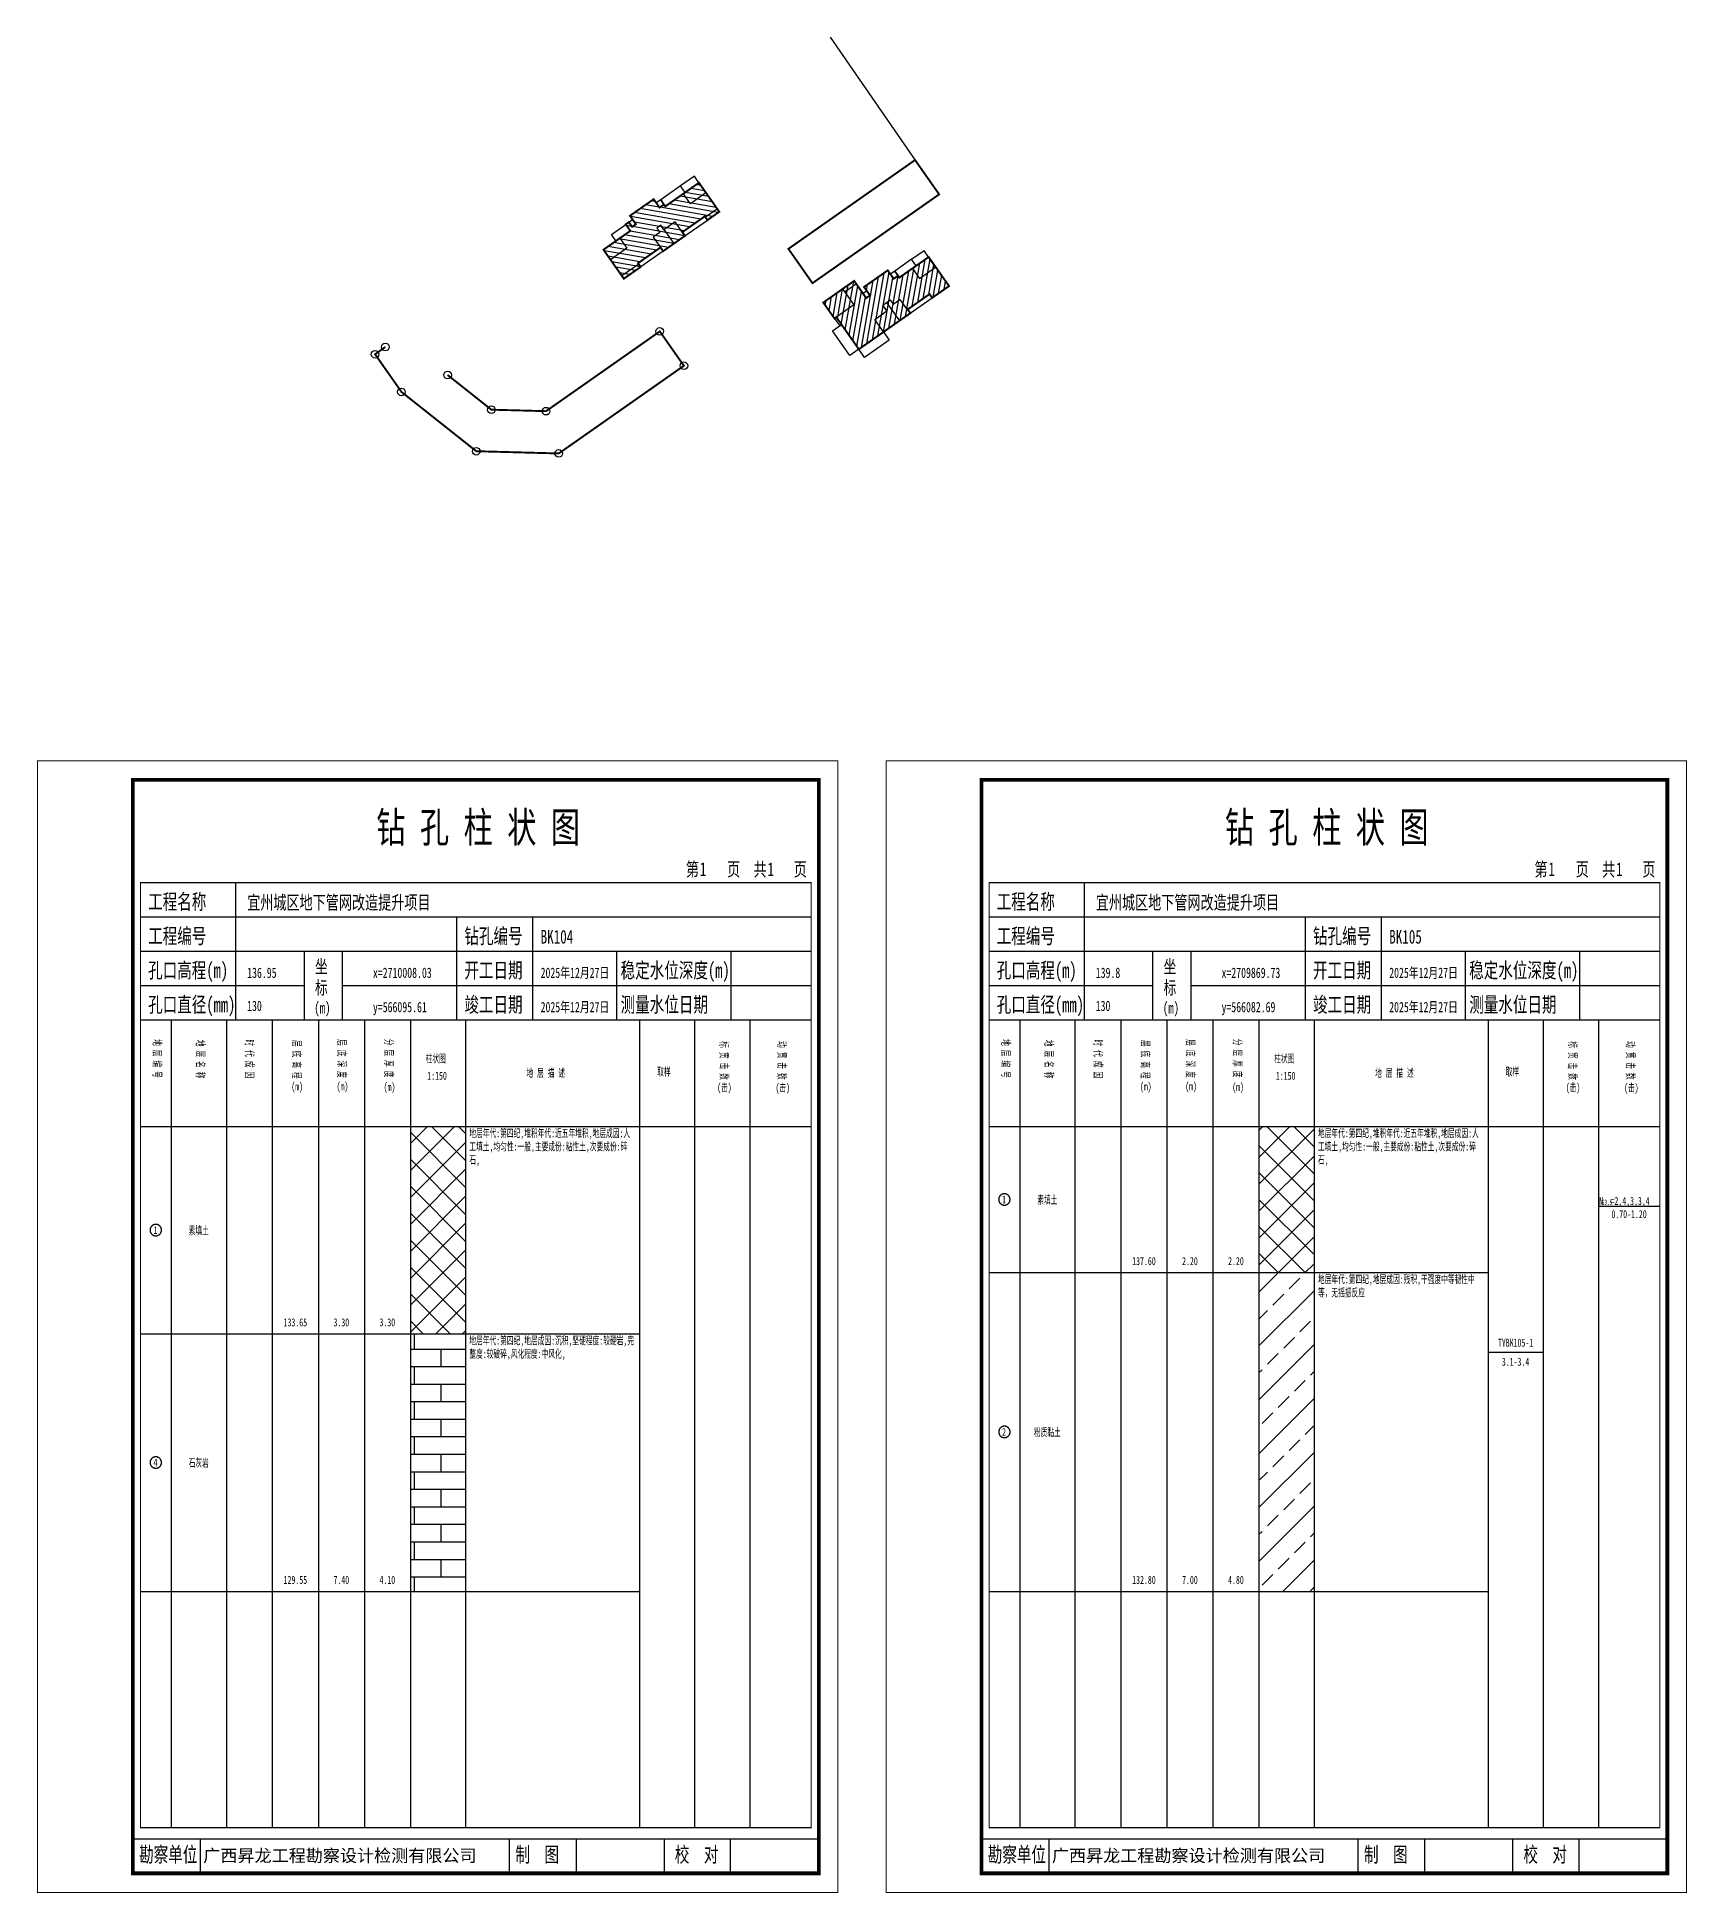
# Model space of a CAD drawing. Header units: millimetres. Extents: x 0 to 2711117, y 0 to 567555.
# Drawn here: x 1336 to 1768.9, y -0.1 to 486.9 of the extents above; entities that cross this region are included whole.
import ezdxf
from ezdxf.enums import TextEntityAlignment as Align

# ---------------------------------------------------------------- set-up
doc = ezdxf.new("R2010")
doc.units = ezdxf.units.MM
for name, color, linetype in [('0-规划建筑', 34, 'Continuous'), ('GICAD_POU_TEXTS', 7, 'Continuous'), ('勘察点图例', 7, 'Continuous')]:
    doc.layers.add(name, color=color, linetype=linetype)
doc.styles.add('HEAD_FONT', font='simfang.ttf', dxfattribs={"width": 0.6})
doc.styles.add('HEAD_FONT2', font='simfang.ttf', dxfattribs={"width": 0.6})
doc.styles.add('HT', font='simhei.ttf')
doc.styles.add('LZ_FONT', font='simfang.ttf', dxfattribs={"width": 0.7, "height": 8})
doc.styles.add('成果图图块', font='simfang.ttf', dxfattribs={"height": 2.5})
doc.styles.add('成果图表体', font='simfang.ttf', dxfattribs={"width": 0.6, "height": 2.1})
pattern_1 = [(45, (0, 0), (-0.88388, 0.88388), [])]
pattern_2 = [(45, (0, 0), (-3.535534, 3.535534), []), (135, (0, 0), (-3.535534, -3.535534), [])]

# ---------------------------------------------------------------- blocks, each defined once
blk = doc.blocks.new('A$C3CD50023')
h = blk.add_hatch()
h.set_pattern_fill('ANSI31', color=253, scale=10)
h.set_pattern_definition(pattern_1)
h.paths.add_polyline_path([(3.5, -5.9), (3.5, -4.7), (10.5, -4.7), (10.5, -5.9), (15.9, -5.9), (15.9, 0.2), (15.9, 0.2), (15.9, 3.4), (6.5, 3.4), (6.5, 4), (5.1, 4), (5.1, 6.7), (-2.5, 6.7), (-2.5, 4), (-3.7, 4), (-3.7, 9.5), (-13.6, 9.5), (-13.6, 4.4), (-13, 4.4), (-13, -5.9)])
at = {"layer": '0-规划建筑'}
for p, q in [((11.9, 5.5), (15.9, 5.5)), ((15.9, 3.4), (15.9, 5.5)), ((0, 0), (0, -5.9))]:
    blk.add_line(p, q, dxfattribs=at)
at = {"layer": '0-规划建筑', "const_width": 0.5}
blk.add_lwpolyline([(3.5, -5.9), (3.5, -4.7), (10.5, -4.7), (10.5, -5.9), (15.9, -5.9), (15.9, 0.2), (15.9, 0.2), (15.9, 3.4), (6.5, 3.4), (6.5, 4), (5.1, 4), (5.1, 6.7), (-2.5, 6.7), (-2.5, 4), (-3.7, 4), (-3.7, 9.5), (-13.6, 9.5), (-13.6, 4.4), (-13, 4.4), (-13, -5.9)], close=True, dxfattribs=at)
at = {"layer": '0-规划建筑'}
for points in [[(-7.4, 4.4), (-13.6, 4.4), (-13.6, 9.5), (-7.4, 9.5)], [(-7.4, 8.6), (-3.7, 8.6), (-3.7, 9.5), (-7.4, 9.5)], [(-2.5, 4), (-3.7, 4), (-3.7, 5.5), (-2.5, 5.5)], [(5.1, 4), (6.5, 4), (6.5, 5.5), (5.1, 5.5)], [(6.5, 3.4), (11.9, 3.4), (11.9, 5.5), (6.5, 5.5)], [(-15.9, 2), (-13, 2), (-13, -5.9), (-15.9, -5.9)], [(-13, 4.4), (-13.6, 4.4), (-13.6, 2), (-13, 2)], [(10.7, 0.2), (15.9, 0.2), (15.9, 3.4), (10.7, 3.4)], [(-13, -5.9), (-5.1, -5.9), (-5.1, -8.5), (-13, -8.5)]]:
    blk.add_lwpolyline(points, close=True, dxfattribs=at)
for points in [[(-5.1, -5.9), (-5.1, -1.9), (-1.2, -1.9), (-1.2, 0), (1.2, 0), (1.2, -1.4), (3.3, -1.4), (3.3, -4.7), (3.5, -4.7), (3.5, -5.9)], [(3.5, -5.9), (10.5, -5.9)], [(10.5, -5), (10.5, -5.9), (15.9, -5.9), (15.9, -5)]]:
    blk.add_lwpolyline(points, dxfattribs=at)
blk = doc.blocks.new('A$C734D0DF4')
h = blk.add_hatch()
h.set_pattern_fill('ANSI31', color=253, scale=10)
h.set_pattern_definition(pattern_1)
h.paths.add_polyline_path([(3.4, -4.5), (3.4, -3.3), (10.6, -3.3), (10.6, -4.5), (16, -4.5), (16, 1.6), (16, 1.6), (16, 4.8), (7.4, 4.8), (7.4, 6.9), (6.4, 6.9), (6.4, 5.4), (5.2, 5.4), (5.2, 8.1), (-2.4, 8.1), (-2.4, 5.4), (-3.8, 5.4), (-3.8, 4.8), (-14.6, 4.8), (-14.6, 1.6), (-14.6, 1.6), (-14.6, -4.5), (-10.8, -4.5), (-10.8, -3.3), (-3.6, -3.3), (-3.6, -4.5)])
at = {"layer": '0-规划建筑'}
for p, q in [((-14.6, 6.9), (-10.2, 6.9)), ((-14.6, 4.8), (-14.6, 6.9))]:
    blk.add_line(p, q, dxfattribs=at)
at = {"layer": '0-规划建筑', "const_width": 0.5}
blk.add_lwpolyline([(3.4, -4.5), (3.4, -3.3), (10.6, -3.3), (10.6, -4.5), (16, -4.5), (16, 1.6), (16, 1.6), (16, 4.8), (7.4, 4.8), (7.4, 6.9), (6.4, 6.9), (6.4, 5.4), (5.2, 5.4), (5.2, 8.1), (-2.4, 8.1), (-2.4, 5.4), (-3.8, 5.4), (-3.8, 4.8), (-14.6, 4.8), (-14.6, 1.6), (-14.6, 1.6), (-14.6, -4.5), (-10.8, -4.5), (-10.8, -3.3), (-3.6, -3.3), (-3.6, -4.5)], close=True, dxfattribs=at)
at = {"layer": '0-规划建筑'}
for points in [[(-3.8, 4.8), (-10.2, 4.8), (-10.2, 6.9), (-3.8, 6.9)], [(-2.4, 5.4), (-3.8, 5.4), (-3.8, 6.9), (-2.4, 6.9)], [(5.2, 5.4), (6.4, 5.4), (6.4, 6.9), (5.2, 6.9)], [(7.4, 4.8), (12, 4.8), (12, 6.9), (7.4, 6.9)], [(-9.6, 4.8), (-14.6, 4.8), (-14.6, 1.6), (-9.6, 1.6)], [(10.8, 1.6), (16, 1.6), (16, 4.8), (10.8, 4.8)], [(-14.6, -3.6), (-10.8, -3.6), (-10.8, -4.5), (-14.6, -4.5)], [(-10.8, -3.3), (-3.6, -3.3), (-3.6, -4.5), (-10.8, -4.5)], [(3.4, -4.5), (10.6, -4.5), (10.6, -3.3), (3.4, -3.3)], [(10.6, -3.6), (16, -3.6), (16, -4.5), (10.6, -4.5)]]:
    blk.add_lwpolyline(points, close=True, dxfattribs=at)
for points in [[(-3.6, -4.5), (-3.6, 0), (0, 0), (0, 1.4), (1.3, 1.4), (1.3, 0), (3.4, 0), (3.4, -4.5)], [(-0.1, -4.5), (-0.1, 0)]]:
    blk.add_lwpolyline(points, dxfattribs=at)
blk = doc.blocks.new('BK104')
for p, q in [((52, 229), (52, 265)), ((27, 256), (203, 256)), ((110, 229), (110, 256)), ((130, 229), (130, 256)), ((27, 247), (203, 247)), ((70, 229), (70, 247)), ((80, 229), (80, 247)), ((152, 229), (152, 247)), ((182, 229), (182, 247)), ((27, 238), (70, 238)), ((80, 238), (203, 238)), ((27, 229), (35.05, 229)), ((35.05, 229), (35.05, 17)), ((35.05, 229), (49.53, 229)), ((49.53, 229), (49.53, 17)), ((49.53, 229), (61.6, 229)), ((61.6, 229), (61.6, 17)), ((61.6, 229), (73.68, 229)), ((73.68, 229), (73.68, 17)), ((73.68, 229), (85.75, 229)), ((85.75, 229), (85.75, 17)), ((85.75, 229), (97.82, 229)), ((97.82, 229), (97.82, 17)), ((97.82, 229), (112.3, 229)), ((112.3, 229), (112.3, 17)), ((112.3, 229), (157.93, 229)), ((157.93, 229), (157.93, 17)), ((157.93, 229), (172.42, 229)), ((172.42, 229), (172.42, 17)), ((172.42, 229), (186.9, 229)), ((186.9, 229), (186.9, 17)), ((186.9, 229), (203, 229)), ((27, 201), (203, 201)), ((27, 17), (35.05, 17)), ((35.05, 17), (49.53, 17)), ((49.53, 17), (61.6, 17)), ((61.6, 17), (73.68, 17)), ((73.68, 17), (85.75, 17)), ((85.75, 17), (97.82, 17)), ((97.82, 17), (112.3, 17)), ((112.3, 17), (157.93, 17)), ((157.93, 17), (172.42, 17)), ((172.42, 17), (186.9, 17)), ((42.74, 4.95), (42.74, 13.95)), ((42.74, 4.95), (42.74, 13.95)), ((123.83, 4.95), (123.83, 13.95)), ((141.38, 4.95), (141.38, 13.95)), ((164.48, 4.95), (164.48, 13.95)), ((181.84, 4.95), (181.84, 13.95)), ((181.84, 4.95), (181.84, 13.95))]:
    blk.add_line(p, q)
for points, const_width in [([(0, 0), (210, 0), (210, 297), (0, 297)], 0.25), ([(25, 5), (205, 5), (205, 292), (25, 292)], 1), ([(27, 265), (203, 265), (203, 17), (27, 17)], 0.3)]:
    blk.add_lwpolyline(points, close=True, dxfattribs=dict(const_width=const_width))
at = {"const_width": 0.3}
for points in [[(27, 229), (203, 229)], [(25, 14), (205, 14)]]:
    blk.add_lwpolyline(points, dxfattribs=at)
at = {"style": 'LZ_FONT', "width": 0.7}
for s, height, p in [('钻 孔 柱 状 图', 8, (88.9, 275.54)), ('第', 3.6, (170.12, 266.7)), ('1', 3.6, (173.78, 266.75)), ('页', 3.6, (180.96, 266.7)), ('共', 3.6, (187.88, 266.7)), ('1', 3.6, (191.54, 266.7)), ('页', 3.6, (198.44, 266.7)), ('工程名称', 4, (29, 258)), ('宜州城区地下管网改造提升项目', 3.6, (55, 258)), ('工程编号', 4, (29, 249)), ('钻孔编号', 4, (112, 249)), ('BK104', 3.6, (132, 249)), ('孔口高程(m)', 4, (29, 240)), ('坐', 3.5, (72.79, 241.24)), ('开工日期', 4, (112, 240)), ('稳定水位深度(m)', 4, (153, 240)), ('136.95', 2.7, (55, 240)), ('标', 3.5, (72.79, 235.7)), ('x=2710008.03', 2.7, (88, 240)), ('2025年12月27日', 2.7, (132, 240)), ('孔口直径(mm)', 4, (29, 231)), ('130', 2.7, (54.98, 231.31)), ('(m) ', 3, (72.59, 230.65)), ('竣工日期', 4, (112, 231)), ('2025年12月27日', 2.7, (132, 231)), ('测量水位日期', 4, (153, 231)), ('y=566095.61', 2.7, (88, 231)), ('勘察单位', 4, (26.65, 7.95)), ('制  图', 4, (125.4, 7.95)), ('校  对', 4, (167.22, 7.95))]:
    blk.add_text(s, height=height, dxfattribs=at).set_placement(p)
at = {"style": 'HT'}
blk.add_text('广西昇龙工程勘察设计检测有限公司', height=3.2865, dxfattribs=at).set_placement((43.48, 8.02))
at = {"char_height": 2.1, "width": 22.806, "attachment_point": 1, "rotation": 270, "style": 'HEAD_FONT'}
for s, insert in [('地 层 编 号', (32.46, 223.92)), ('地 层 名 称', (43.79, 223.76)), ('时 代 成 因', (56.67, 223.83)), ('层 底 高 程', (69.07, 223.71)), ('层 底 深 度', (80.9, 223.91)), ('分 层 厚 度', (93.26, 224.01)), ('标 贯 击 数', (181.21, 223.37)), ('动 贯 击 数', (196.38, 223.43))]:
    blk.add_mtext(s, dxfattribs=dict(at, insert=insert))
at = {"char_height": 2.1, "attachment_point": 1}
for s, insert, width, style in [('柱状图', (101.82, 219.87), 7.855, 'HEAD_FONT2'), ('1:150', (102.26, 215.36), 6.9223, 'HEAD_FONT2'), ('地 层 描 述', (128.29, 216.11), 22.0781, 'HEAD_FONT2'), ('取样', (162.58, 216.44), 7.855, 'HEAD_FONT2'), ('(m)', (66.58, 212.56), 4.7944, 'HEAD_FONT'), ('(m)', (78.47, 212.61), 4.7944, 'HEAD_FONT'), ('(m)', (90.81, 212.43), 4.7944, 'HEAD_FONT'), ('(击)', (178.33, 212.31), 7.855, 'HEAD_FONT2'), ('(击)', (193.64, 212.22), 7.855, 'HEAD_FONT2')]:
    blk.add_mtext(s, dxfattribs=dict(at, insert=insert, width=width, style=style))
blk = doc.blocks.new('BK104_0')
at = {"color": 7}
blk.add_polyline3d([(-1.5, 0.02, 0), (-1.5, -0.06, 0), (-1.49, -0.13, 0), (-1.48, -0.2, 0), (-1.47, -0.28, 0), (-1.46, -0.35, 0), (-1.44, -0.42, 0), (-1.41, -0.49, 0), (-1.39, -0.56, 0), (-1.36, -0.63, 0), (-1.32, -0.69, 0), (-1.29, -0.76, 0), (-1.25, -0.82, 0), (-1.2, -0.88, 0), (-1.16, -0.94, 0), (-1.11, -0.99, 0), (-1.06, -1.04, 0), (-1.01, -1.1, 0), (-0.95, -1.14, 0), (-0.89, -1.19, 0), (-0.83, -1.23, 0), (-0.77, -1.27, 0), (-0.71, -1.31, 0), (-0.64, -1.34, 0), (-0.57, -1.37, 0), (-0.51, -1.4, 0), (-0.44, -1.42, 0), (-0.36, -1.44, 0), (-0.29, -1.46, 0), (-0.22, -1.47, 0), (-0.15, -1.48, 0), (-0.07, -1.48, 0), (0, -1.48, 0), (0.07, -1.48, 0), (0.15, -1.48, 0), (0.22, -1.47, 0), (0.29, -1.46, 0), (0.36, -1.44, 0), (0.44, -1.42, 0), (0.51, -1.4, 0), (0.57, -1.37, 0), (0.64, -1.34, 0), (0.71, -1.31, 0), (0.77, -1.27, 0), (0.83, -1.23, 0), (0.89, -1.19, 0), (0.95, -1.14, 0), (1.01, -1.1, 0), (1.06, -1.04, 0), (1.11, -0.99, 0), (1.16, -0.94, 0), (1.2, -0.88, 0), (1.25, -0.82, 0), (1.29, -0.76, 0), (1.32, -0.69, 0), (1.36, -0.63, 0), (1.39, -0.56, 0), (1.41, -0.49, 0), (1.44, -0.42, 0), (1.46, -0.35, 0), (1.47, -0.28, 0), (1.48, -0.2, 0), (1.49, -0.13, 0), (1.5, -0.06, 0), (1.5, 0.02, 0), (1.5, 0.09, 0), (1.49, 0.16, 0), (1.48, 0.24, 0), (1.47, 0.31, 0), (1.46, 0.38, 0), (1.44, 0.45, 0), (1.41, 0.52, 0), (1.39, 0.59, 0), (1.36, 0.66, 0), (1.32, 0.72, 0), (1.29, 0.79, 0), (1.25, 0.85, 0), (1.2, 0.91, 0), (1.16, 0.97, 0), (1.11, 1.02, 0), (1.06, 1.08, 0), (1.01, 1.13, 0), (0.95, 1.18, 0), (0.89, 1.22, 0), (0.83, 1.26, 0), (0.77, 1.3, 0), (0.71, 1.34, 0), (0.64, 1.37, 0), (0.57, 1.4, 0), (0.51, 1.43, 0), (0.44, 1.45, 0), (0.36, 1.47, 0), (0.29, 1.49, 0), (0.22, 1.5, 0), (0.15, 1.51, 0), (0.07, 1.51, 0), (0, 1.52, 0), (-0.07, 1.51, 0), (-0.15, 1.51, 0), (-0.22, 1.5, 0), (-0.29, 1.49, 0), (-0.36, 1.47, 0), (-0.44, 1.45, 0), (-0.51, 1.43, 0), (-0.57, 1.4, 0), (-0.64, 1.37, 0), (-0.71, 1.34, 0), (-0.77, 1.3, 0), (-0.83, 1.26, 0), (-0.89, 1.22, 0), (-0.95, 1.18, 0), (-1.01, 1.13, 0), (-1.06, 1.08, 0), (-1.11, 1.02, 0), (-1.16, 0.97, 0), (-1.2, 0.91, 0), (-1.25, 0.85, 0), (-1.29, 0.79, 0), (-1.32, 0.72, 0), (-1.36, 0.66, 0), (-1.39, 0.59, 0), (-1.41, 0.52, 0), (-1.44, 0.45, 0), (-1.46, 0.38, 0), (-1.47, 0.31, 0), (-1.48, 0.24, 0), (-1.49, 0.16, 0), (-1.5, 0.09, 0), (-1.5, 0.02, 0)], dxfattribs=at)
at = {"layer": 'GICAD_POU_TEXTS', "color": 7, "style": '成果图图块', "width": 0.7}
blk.add_text('1', height=2, dxfattribs=at).set_placement((-0.09, -0.99), align=Align.CENTER)
blk = doc.blocks.new('BK104_1')
at = {"color": 7}
blk.add_polyline3d([(-1.5, 0.02, 0), (-1.5, -0.06, 0), (-1.49, -0.13, 0), (-1.48, -0.2, 0), (-1.47, -0.28, 0), (-1.46, -0.35, 0), (-1.44, -0.42, 0), (-1.41, -0.49, 0), (-1.39, -0.56, 0), (-1.36, -0.63, 0), (-1.32, -0.69, 0), (-1.29, -0.76, 0), (-1.25, -0.82, 0), (-1.2, -0.88, 0), (-1.16, -0.94, 0), (-1.11, -0.99, 0), (-1.06, -1.04, 0), (-1.01, -1.1, 0), (-0.95, -1.14, 0), (-0.89, -1.19, 0), (-0.83, -1.23, 0), (-0.77, -1.27, 0), (-0.71, -1.31, 0), (-0.64, -1.34, 0), (-0.57, -1.37, 0), (-0.51, -1.4, 0), (-0.44, -1.42, 0), (-0.36, -1.44, 0), (-0.29, -1.46, 0), (-0.22, -1.47, 0), (-0.15, -1.48, 0), (-0.07, -1.48, 0), (0, -1.48, 0), (0.07, -1.48, 0), (0.15, -1.48, 0), (0.22, -1.47, 0), (0.29, -1.46, 0), (0.36, -1.44, 0), (0.44, -1.42, 0), (0.51, -1.4, 0), (0.57, -1.37, 0), (0.64, -1.34, 0), (0.71, -1.31, 0), (0.77, -1.27, 0), (0.83, -1.23, 0), (0.89, -1.19, 0), (0.95, -1.14, 0), (1.01, -1.1, 0), (1.06, -1.04, 0), (1.11, -0.99, 0), (1.16, -0.94, 0), (1.2, -0.88, 0), (1.25, -0.82, 0), (1.29, -0.76, 0), (1.32, -0.69, 0), (1.36, -0.63, 0), (1.39, -0.56, 0), (1.41, -0.49, 0), (1.44, -0.42, 0), (1.46, -0.35, 0), (1.47, -0.28, 0), (1.48, -0.2, 0), (1.49, -0.13, 0), (1.5, -0.06, 0), (1.5, 0.02, 0), (1.5, 0.09, 0), (1.49, 0.16, 0), (1.48, 0.24, 0), (1.47, 0.31, 0), (1.46, 0.38, 0), (1.44, 0.45, 0), (1.41, 0.52, 0), (1.39, 0.59, 0), (1.36, 0.66, 0), (1.32, 0.72, 0), (1.29, 0.79, 0), (1.25, 0.85, 0), (1.2, 0.91, 0), (1.16, 0.97, 0), (1.11, 1.02, 0), (1.06, 1.08, 0), (1.01, 1.13, 0), (0.95, 1.18, 0), (0.89, 1.22, 0), (0.83, 1.26, 0), (0.77, 1.3, 0), (0.71, 1.34, 0), (0.64, 1.37, 0), (0.57, 1.4, 0), (0.51, 1.43, 0), (0.44, 1.45, 0), (0.36, 1.47, 0), (0.29, 1.49, 0), (0.22, 1.5, 0), (0.15, 1.51, 0), (0.07, 1.51, 0), (0, 1.52, 0), (-0.07, 1.51, 0), (-0.15, 1.51, 0), (-0.22, 1.5, 0), (-0.29, 1.49, 0), (-0.36, 1.47, 0), (-0.44, 1.45, 0), (-0.51, 1.43, 0), (-0.57, 1.4, 0), (-0.64, 1.37, 0), (-0.71, 1.34, 0), (-0.77, 1.3, 0), (-0.83, 1.26, 0), (-0.89, 1.22, 0), (-0.95, 1.18, 0), (-1.01, 1.13, 0), (-1.06, 1.08, 0), (-1.11, 1.02, 0), (-1.16, 0.97, 0), (-1.2, 0.91, 0), (-1.25, 0.85, 0), (-1.29, 0.79, 0), (-1.32, 0.72, 0), (-1.36, 0.66, 0), (-1.39, 0.59, 0), (-1.41, 0.52, 0), (-1.44, 0.45, 0), (-1.46, 0.38, 0), (-1.47, 0.31, 0), (-1.48, 0.24, 0), (-1.49, 0.16, 0), (-1.5, 0.09, 0), (-1.5, 0.02, 0)], dxfattribs=at)
at = {"layer": 'GICAD_POU_TEXTS', "color": 7, "style": '成果图图块', "width": 0.7}
blk.add_text('4', height=2, dxfattribs=at).set_placement((-0.09, -0.99), align=Align.CENTER)
blk = doc.blocks.new('BK105')
for p, q in [((52, 229), (52, 265)), ((27, 256), (203, 256)), ((110, 229), (110, 256)), ((130, 229), (130, 256)), ((27, 247), (203, 247)), ((70, 229), (70, 247)), ((80, 229), (80, 247)), ((152, 229), (152, 247)), ((182, 229), (182, 247)), ((27, 238), (70, 238)), ((80, 238), (203, 238)), ((27, 229), (35.05, 229)), ((35.05, 229), (35.05, 17)), ((35.05, 229), (49.53, 229)), ((49.53, 229), (49.53, 17)), ((49.53, 229), (61.6, 229)), ((61.6, 229), (61.6, 17)), ((61.6, 229), (73.68, 229)), ((73.68, 229), (73.68, 17)), ((73.68, 229), (85.75, 229)), ((85.75, 229), (85.75, 17)), ((85.75, 229), (97.82, 229)), ((97.82, 229), (97.82, 17)), ((97.82, 229), (112.3, 229)), ((112.3, 229), (112.3, 17)), ((112.3, 229), (157.93, 229)), ((157.93, 229), (157.93, 17)), ((157.93, 229), (172.42, 229)), ((172.42, 229), (172.42, 17)), ((172.42, 229), (186.9, 229)), ((186.9, 229), (186.9, 17)), ((186.9, 229), (203, 229)), ((27, 201), (203, 201)), ((27, 17), (35.05, 17)), ((35.05, 17), (49.53, 17)), ((49.53, 17), (61.6, 17)), ((61.6, 17), (73.68, 17)), ((73.68, 17), (85.75, 17)), ((85.75, 17), (97.82, 17)), ((97.82, 17), (112.3, 17)), ((112.3, 17), (157.93, 17)), ((157.93, 17), (172.42, 17)), ((172.42, 17), (186.9, 17)), ((42.74, 4.95), (42.74, 13.95)), ((42.74, 4.95), (42.74, 13.95)), ((123.83, 4.95), (123.83, 13.95)), ((141.38, 4.95), (141.38, 13.95)), ((164.48, 4.95), (164.48, 13.95)), ((181.84, 4.95), (181.84, 13.95)), ((181.84, 4.95), (181.84, 13.95))]:
    blk.add_line(p, q)
for points, const_width in [([(0, 0), (210, 0), (210, 297), (0, 297)], 0.25), ([(25, 5), (205, 5), (205, 292), (25, 292)], 1), ([(27, 265), (203, 265), (203, 17), (27, 17)], 0.3)]:
    blk.add_lwpolyline(points, close=True, dxfattribs=dict(const_width=const_width))
at = {"const_width": 0.3}
for points in [[(27, 229), (203, 229)], [(25, 14), (205, 14)]]:
    blk.add_lwpolyline(points, dxfattribs=at)
at = {"style": 'LZ_FONT', "width": 0.7}
for s, height, p in [('钻 孔 柱 状 图', 8, (88.9, 275.54)), ('第', 3.6, (170.12, 266.7)), ('1', 3.6, (173.78, 266.75)), ('页', 3.6, (180.96, 266.7)), ('共', 3.6, (187.88, 266.7)), ('1', 3.6, (191.54, 266.7)), ('页', 3.6, (198.44, 266.7)), ('工程名称', 4, (29, 258)), ('宜州城区地下管网改造提升项目', 3.6, (55, 258)), ('工程编号', 4, (29, 249)), ('钻孔编号', 4, (112, 249)), ('BK105', 3.6, (132, 249)), ('孔口高程(m)', 4, (29, 240)), ('坐', 3.5, (72.79, 241.24)), ('开工日期', 4, (112, 240)), ('稳定水位深度(m)', 4, (153, 240)), ('139.8', 2.7, (55, 240)), ('标', 3.5, (72.79, 235.7)), ('x=2709869.73', 2.7, (88, 240)), ('2025年12月27日', 2.7, (132, 240)), ('孔口直径(mm)', 4, (29, 231)), ('130', 2.7, (54.98, 231.31)), ('(m) ', 3, (72.59, 230.65)), ('竣工日期', 4, (112, 231)), ('2025年12月27日', 2.7, (132, 231)), ('测量水位日期', 4, (153, 231)), ('y=566082.69', 2.7, (88, 231)), ('勘察单位', 4, (26.65, 7.95)), ('制  图', 4, (125.4, 7.95)), ('校  对', 4, (167.22, 7.95))]:
    blk.add_text(s, height=height, dxfattribs=at).set_placement(p)
at = {"style": 'HT'}
blk.add_text('广西昇龙工程勘察设计检测有限公司', height=3.2865, dxfattribs=at).set_placement((43.48, 8.02))
at = {"char_height": 2.1, "width": 22.806, "attachment_point": 1, "rotation": 270, "style": 'HEAD_FONT'}
for s, insert in [('地 层 编 号', (32.46, 223.92)), ('地 层 名 称', (43.79, 223.76)), ('时 代 成 因', (56.67, 223.83)), ('层 底 高 程', (69.07, 223.71)), ('层 底 深 度', (80.9, 223.91)), ('分 层 厚 度', (93.26, 224.01)), ('标 贯 击 数', (181.21, 223.37)), ('动 贯 击 数', (196.38, 223.43))]:
    blk.add_mtext(s, dxfattribs=dict(at, insert=insert))
at = {"char_height": 2.1, "attachment_point": 1}
for s, insert, width, style in [('柱状图', (101.82, 219.87), 7.855, 'HEAD_FONT2'), ('1:150', (102.26, 215.36), 6.9223, 'HEAD_FONT2'), ('地 层 描 述', (128.29, 216.11), 22.0781, 'HEAD_FONT2'), ('取样', (162.58, 216.44), 7.855, 'HEAD_FONT2'), ('(m)', (66.58, 212.56), 4.7944, 'HEAD_FONT'), ('(m)', (78.47, 212.61), 4.7944, 'HEAD_FONT'), ('(m)', (90.81, 212.43), 4.7944, 'HEAD_FONT'), ('(击)', (178.33, 212.31), 7.855, 'HEAD_FONT2'), ('(击)', (193.64, 212.22), 7.855, 'HEAD_FONT2')]:
    blk.add_mtext(s, dxfattribs=dict(at, insert=insert, width=width, style=style))
blk = doc.blocks.new('BK105_0')
at = {"color": 7}
blk.add_polyline3d([(-1.5, 0.02, 0), (-1.5, -0.06, 0), (-1.49, -0.13, 0), (-1.48, -0.2, 0), (-1.47, -0.28, 0), (-1.46, -0.35, 0), (-1.44, -0.42, 0), (-1.41, -0.49, 0), (-1.39, -0.56, 0), (-1.36, -0.63, 0), (-1.32, -0.69, 0), (-1.29, -0.76, 0), (-1.25, -0.82, 0), (-1.2, -0.88, 0), (-1.16, -0.94, 0), (-1.11, -0.99, 0), (-1.06, -1.04, 0), (-1.01, -1.1, 0), (-0.95, -1.14, 0), (-0.89, -1.19, 0), (-0.83, -1.23, 0), (-0.77, -1.27, 0), (-0.71, -1.31, 0), (-0.64, -1.34, 0), (-0.57, -1.37, 0), (-0.51, -1.4, 0), (-0.44, -1.42, 0), (-0.36, -1.44, 0), (-0.29, -1.46, 0), (-0.22, -1.47, 0), (-0.15, -1.48, 0), (-0.07, -1.48, 0), (0, -1.48, 0), (0.07, -1.48, 0), (0.15, -1.48, 0), (0.22, -1.47, 0), (0.29, -1.46, 0), (0.36, -1.44, 0), (0.44, -1.42, 0), (0.51, -1.4, 0), (0.57, -1.37, 0), (0.64, -1.34, 0), (0.71, -1.31, 0), (0.77, -1.27, 0), (0.83, -1.23, 0), (0.89, -1.19, 0), (0.95, -1.14, 0), (1.01, -1.1, 0), (1.06, -1.04, 0), (1.11, -0.99, 0), (1.16, -0.94, 0), (1.2, -0.88, 0), (1.25, -0.82, 0), (1.29, -0.76, 0), (1.32, -0.69, 0), (1.36, -0.63, 0), (1.39, -0.56, 0), (1.41, -0.49, 0), (1.44, -0.42, 0), (1.46, -0.35, 0), (1.47, -0.28, 0), (1.48, -0.2, 0), (1.49, -0.13, 0), (1.5, -0.06, 0), (1.5, 0.02, 0), (1.5, 0.09, 0), (1.49, 0.16, 0), (1.48, 0.24, 0), (1.47, 0.31, 0), (1.46, 0.38, 0), (1.44, 0.45, 0), (1.41, 0.52, 0), (1.39, 0.59, 0), (1.36, 0.66, 0), (1.32, 0.72, 0), (1.29, 0.79, 0), (1.25, 0.85, 0), (1.2, 0.91, 0), (1.16, 0.97, 0), (1.11, 1.02, 0), (1.06, 1.08, 0), (1.01, 1.13, 0), (0.95, 1.18, 0), (0.89, 1.22, 0), (0.83, 1.26, 0), (0.77, 1.3, 0), (0.71, 1.34, 0), (0.64, 1.37, 0), (0.57, 1.4, 0), (0.51, 1.43, 0), (0.44, 1.45, 0), (0.36, 1.47, 0), (0.29, 1.49, 0), (0.22, 1.5, 0), (0.15, 1.51, 0), (0.07, 1.51, 0), (0, 1.52, 0), (-0.07, 1.51, 0), (-0.15, 1.51, 0), (-0.22, 1.5, 0), (-0.29, 1.49, 0), (-0.36, 1.47, 0), (-0.44, 1.45, 0), (-0.51, 1.43, 0), (-0.57, 1.4, 0), (-0.64, 1.37, 0), (-0.71, 1.34, 0), (-0.77, 1.3, 0), (-0.83, 1.26, 0), (-0.89, 1.22, 0), (-0.95, 1.18, 0), (-1.01, 1.13, 0), (-1.06, 1.08, 0), (-1.11, 1.02, 0), (-1.16, 0.97, 0), (-1.2, 0.91, 0), (-1.25, 0.85, 0), (-1.29, 0.79, 0), (-1.32, 0.72, 0), (-1.36, 0.66, 0), (-1.39, 0.59, 0), (-1.41, 0.52, 0), (-1.44, 0.45, 0), (-1.46, 0.38, 0), (-1.47, 0.31, 0), (-1.48, 0.24, 0), (-1.49, 0.16, 0), (-1.5, 0.09, 0), (-1.5, 0.02, 0)], dxfattribs=at)
at = {"layer": 'GICAD_POU_TEXTS', "color": 7, "style": '成果图图块', "width": 0.7}
blk.add_text('1', height=2, dxfattribs=at).set_placement((-0.09, -0.99), align=Align.CENTER)
blk = doc.blocks.new('BK105_1')
at = {"color": 7}
blk.add_polyline3d([(-1.5, 0.02, 0), (-1.5, -0.06, 0), (-1.49, -0.13, 0), (-1.48, -0.2, 0), (-1.47, -0.28, 0), (-1.46, -0.35, 0), (-1.44, -0.42, 0), (-1.41, -0.49, 0), (-1.39, -0.56, 0), (-1.36, -0.63, 0), (-1.32, -0.69, 0), (-1.29, -0.76, 0), (-1.25, -0.82, 0), (-1.2, -0.88, 0), (-1.16, -0.94, 0), (-1.11, -0.99, 0), (-1.06, -1.04, 0), (-1.01, -1.1, 0), (-0.95, -1.14, 0), (-0.89, -1.19, 0), (-0.83, -1.23, 0), (-0.77, -1.27, 0), (-0.71, -1.31, 0), (-0.64, -1.34, 0), (-0.57, -1.37, 0), (-0.51, -1.4, 0), (-0.44, -1.42, 0), (-0.36, -1.44, 0), (-0.29, -1.46, 0), (-0.22, -1.47, 0), (-0.15, -1.48, 0), (-0.07, -1.48, 0), (0, -1.48, 0), (0.07, -1.48, 0), (0.15, -1.48, 0), (0.22, -1.47, 0), (0.29, -1.46, 0), (0.36, -1.44, 0), (0.44, -1.42, 0), (0.51, -1.4, 0), (0.57, -1.37, 0), (0.64, -1.34, 0), (0.71, -1.31, 0), (0.77, -1.27, 0), (0.83, -1.23, 0), (0.89, -1.19, 0), (0.95, -1.14, 0), (1.01, -1.1, 0), (1.06, -1.04, 0), (1.11, -0.99, 0), (1.16, -0.94, 0), (1.2, -0.88, 0), (1.25, -0.82, 0), (1.29, -0.76, 0), (1.32, -0.69, 0), (1.36, -0.63, 0), (1.39, -0.56, 0), (1.41, -0.49, 0), (1.44, -0.42, 0), (1.46, -0.35, 0), (1.47, -0.28, 0), (1.48, -0.2, 0), (1.49, -0.13, 0), (1.5, -0.06, 0), (1.5, 0.02, 0), (1.5, 0.09, 0), (1.49, 0.16, 0), (1.48, 0.24, 0), (1.47, 0.31, 0), (1.46, 0.38, 0), (1.44, 0.45, 0), (1.41, 0.52, 0), (1.39, 0.59, 0), (1.36, 0.66, 0), (1.32, 0.72, 0), (1.29, 0.79, 0), (1.25, 0.85, 0), (1.2, 0.91, 0), (1.16, 0.97, 0), (1.11, 1.02, 0), (1.06, 1.08, 0), (1.01, 1.13, 0), (0.95, 1.18, 0), (0.89, 1.22, 0), (0.83, 1.26, 0), (0.77, 1.3, 0), (0.71, 1.34, 0), (0.64, 1.37, 0), (0.57, 1.4, 0), (0.51, 1.43, 0), (0.44, 1.45, 0), (0.36, 1.47, 0), (0.29, 1.49, 0), (0.22, 1.5, 0), (0.15, 1.51, 0), (0.07, 1.51, 0), (0, 1.52, 0), (-0.07, 1.51, 0), (-0.15, 1.51, 0), (-0.22, 1.5, 0), (-0.29, 1.49, 0), (-0.36, 1.47, 0), (-0.44, 1.45, 0), (-0.51, 1.43, 0), (-0.57, 1.4, 0), (-0.64, 1.37, 0), (-0.71, 1.34, 0), (-0.77, 1.3, 0), (-0.83, 1.26, 0), (-0.89, 1.22, 0), (-0.95, 1.18, 0), (-1.01, 1.13, 0), (-1.06, 1.08, 0), (-1.11, 1.02, 0), (-1.16, 0.97, 0), (-1.2, 0.91, 0), (-1.25, 0.85, 0), (-1.29, 0.79, 0), (-1.32, 0.72, 0), (-1.36, 0.66, 0), (-1.39, 0.59, 0), (-1.41, 0.52, 0), (-1.44, 0.45, 0), (-1.46, 0.38, 0), (-1.47, 0.31, 0), (-1.48, 0.24, 0), (-1.49, 0.16, 0), (-1.5, 0.09, 0), (-1.5, 0.02, 0)], dxfattribs=at)
at = {"layer": 'GICAD_POU_TEXTS', "color": 7, "style": '成果图图块', "width": 0.7}
blk.add_text('2', height=2, dxfattribs=at).set_placement((-0.09, -0.99), align=Align.CENTER)

msp = doc.modelspace()

# ---------------------------------------------------------------- hatches: boundary and pattern name
at = {"layer": '勘察点图例'}
h = msp.add_hatch(dxfattribs=at)
h.set_pattern_fill('GKSTT', color=256, scale=0.5, style=0, pattern_type=2)
h.set_pattern_definition(pattern_2)
h.paths.add_polyline_path([(1433.94, 146.59), (1448.42, 146.59), (1448.42, 201), (1433.94, 201)])
h = msp.add_hatch(dxfattribs=at)
h.set_pattern_fill('GKSTT', color=256, scale=0.5, style=0, pattern_type=2)
h.set_pattern_definition(pattern_2)
h.paths.add_polyline_path([(1656.62, 162.66), (1671.11, 162.66), (1671.11, 201), (1656.62, 201)])
h = msp.add_hatch(dxfattribs=at)
h.set_pattern_fill('GKFZNT', color=256, scale=0.5, style=0, pattern_type=2)
h.set_pattern_definition([(45, (0, 0), (-7.07107, 7.07107), []), (45, (7.071, 0), (-7.07107, 7.07107), [4, -2])])
h.paths.add_polyline_path([(1656.62, 79), (1671.11, 79), (1671.11, 162.66), (1656.62, 162.66)])
h = msp.add_hatch(dxfattribs=at)
h.set_pattern_fill('GKSHY', color=256, scale=0.5, style=0, pattern_type=2)
h.set_pattern_definition([(0, (0, 0), (0, 4.6), []), (90, (0, 0), (-7, 4.6), [4.6, -4.6])])
h.paths.add_polyline_path([(1433.94, 79), (1448.42, 79), (1448.42, 146.59), (1433.94, 146.59)])

# ---------------------------------------------------------------- linework, layer by layer
at = {"color": 1}
msp.add_line((1572.71, 445.63), (1544.19, 486.89), dxfattribs=at)
for centre in [(1499.4, 409.66), (1424.68, 403.67), (1427.38, 405.57), (1505.72, 400.65), (1431.61, 393.78), (1443.72, 398.22), (1455.2, 389.12), (1469.55, 388.73), (1451.24, 378.22), (1472.89, 377.63)]:
    msp.add_circle(centre, 1, dxfattribs=at)
at = {"layer": '0-规划建筑', "const_width": 0.5}
msp.add_lwpolyline([(1566.39, 454.64), (1533.15, 431.33), (1539.46, 422.32), (1572.71, 445.63)], close=True, dxfattribs=at)
msp.add_lwpolyline([(1427.38, 405.57), (1424.68, 403.67), (1431.61, 393.78), (1451.24, 378.22), (1472.89, 377.63), (1505.72, 400.65), (1499.4, 409.66), (1469.55, 388.73), (1455.2, 389.12), (1443.72, 398.22)], dxfattribs=at)
at = {"layer": '勘察点图例'}
for p, q in [((1745.71, 180.09), (1761.81, 180.09)), ((1585.81, 162.66), (1671.11, 162.66)), ((1671.11, 162.66), (1716.74, 162.66)), ((1363.12, 146.59), (1448.42, 146.59)), ((1448.42, 146.59), (1494.05, 146.59)), ((1716.74, 141.74), (1731.22, 141.74)), ((1363.12, 79), (1448.42, 79)), ((1448.42, 79), (1494.05, 79)), ((1585.81, 79), (1671.11, 79)), ((1671.11, 79), (1716.74, 79))]:
    msp.add_line(p, q, dxfattribs=at)

# ---------------------------------------------------------------- block references
at = {"layer": '0-规划建筑', "xscale": -1, "rotation": 35.03673601821072}
msp.add_blockref('A$C734D0DF4', (1500.48, 436.36), dxfattribs=at)
at = {"layer": '0-规划建筑', "rotation": 35.03673601821076}
msp.add_blockref('A$C3CD50023', (1558.89, 417.27), dxfattribs=at)
at = {"layer": '勘察点图例'}
for name, p in [('BK104', (1336.12, 0)), ('BK105', (1558.81, 0)), ('BK105_0', (1589.83, 181.83)), ('BK104_0', (1367.14, 173.8)), ('BK105_1', (1589.83, 120.83)), ('BK104_1', (1367.14, 112.8))]:
    msp.add_blockref(name, p, dxfattribs=at)

# ---------------------------------------------------------------- texts
at = {"layer": '勘察点图例', "style": '成果图表体', "width": 0.6}
for s, p in [('素填土', (1601.1, 181.83)), ('0.70-1.20', (1753.76, 177.99)), ('素填土', (1378.41, 173.8)), ('137.60', (1626.45, 165.66)), ('2.20', (1638.52, 165.66)), ('2.20', (1650.59, 165.66)), ('133.65', (1403.76, 149.59)), ('3.30', (1415.83, 149.59)), ('3.30', (1427.9, 149.59)), ('TYBK105-1', (1723.98, 144.24)), ('3.1-3.4', (1723.98, 139.24)), ('粉质黏土', (1601.1, 120.83)), ('石灰岩', (1378.41, 112.8)), ('129.55', (1403.76, 82)), ('7.40', (1415.83, 82)), ('4.10', (1427.9, 82)), ('132.80', (1626.45, 82)), ('7.00', (1638.52, 82)), ('4.80', (1650.59, 82))]:
    msp.add_text(s, height=2.1, dxfattribs=at).set_placement(p, align=Align.MIDDLE)
for s, height, p in [('N', 2.1, (1745.91, 180.41)), ('63.5', 1.4, (1746.61, 180.41)), ('=', 2.1, (1748.91, 180.41))]:
    msp.add_text(s, height=height, dxfattribs=at).set_placement(p)
at = {"layer": '勘察点图例', "char_height": 2.1, "attachment_point": 1, "style": '成果图表体'}
for s, insert, width in [('地层年代:第四纪,堆积年代:近五年堆积,地层成因:人工填土,均匀性:一般,主要成份:粘性土,次要成份:碎石,', (1449.42, 200.3), 43.6296), ('地层年代:第四纪,堆积年代:近五年堆积,地层成因:人工填土,均匀性:一般,主要成份:粘性土,次要成份:碎石,', (1672.11, 200.3), 43.6296), ('2,4,3,3,4', (1749.91, 182.51), 4), ('地层年代:第四纪,地层成因:残积,干强度中等韧性中等，无摇振反应', (1672.11, 161.96), 43.6296), ('地层年代:第四纪,地层成因:沉积,坚硬程度:较硬岩,完整度:较破碎,风化程度:中风化,', (1449.42, 145.89), 43.6296)]:
    msp.add_mtext(s, dxfattribs=dict(at, insert=insert, width=width))

doc.saveas('drawing.dxf')
